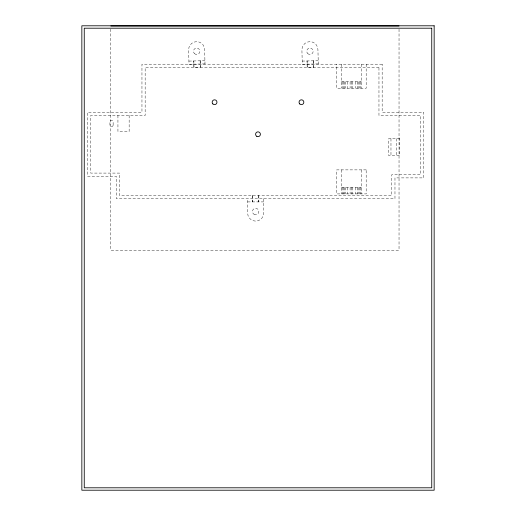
<?xml version="1.0" encoding="UTF-8"?>
<svg xmlns="http://www.w3.org/2000/svg" width="516" height="516" viewBox="0 0 516 516"><rect width="100%" height="100%" fill="white"/><g stroke="black" fill="none" stroke-linecap="round" stroke-linejoin="round"><path stroke-width="0.39" stroke-dasharray="2.58 1.94" d="M188.921 61.082L204.929 60.688M302.195 61.082L318.204 60.688M341.469 81.805L361.368 81.805M341.469 187.501L361.368 187.501M247.648 201.911L263.663 201.911M313.515 60.804L313.67 67.203L307.168 67.364L307.014 60.959M313.386 60.804L313.541 67.209M307.11 60.959L307.272 67.364M200.24 60.804L200.395 67.203L193.893 67.364L193.739 60.959M200.118 60.804L200.266 67.209M193.835 60.959L193.997 67.364M399.036 29.218L399.036 250.195L110.785 250.195L110.785 29.206M396.578 138.656L396.578 155.471M390.973 138.656L390.973 155.471M366.173 64.19L366.186 88.21L336.651 88.21L336.664 64.19M361.368 64.19L361.368 88.21M361.368 169.88L361.368 193.906M360.69 81.805L360.69 88.21M360.69 187.501L360.69 193.906M359.381 81.805L359.381 88.21M359.381 187.501L359.381 193.906M358.168 81.805L358.168 88.21M358.168 187.501L358.168 193.906M357.53 81.805L357.53 88.21M357.53 187.501L357.53 193.906M355.26 81.805L355.26 88.21M355.26 187.501L355.26 193.906M352.725 81.805L352.725 88.21M352.725 187.501L352.725 193.906M351.415 81.805L351.415 88.21M351.415 187.501L351.415 193.906M350.106 81.805L350.106 88.21M350.106 187.501L350.106 193.906M347.578 81.805L347.578 88.21M347.578 187.501L347.578 193.906M345.307 81.805L345.307 88.21M345.307 187.501L345.307 193.906M344.669 81.805L344.669 88.21M344.669 187.501L344.669 193.906M343.456 81.805L343.456 88.21M343.456 187.501L343.456 193.906M342.147 81.805L342.147 88.21M342.147 187.501L342.147 193.906M341.469 64.19L341.469 88.21M341.469 169.88L341.469 193.906M263.663 198.705L263.663 213.121A8.004 8.004 0 0 1 255.652 221.125A8.004 8.004 0 0 1 247.648 213.121L247.648 198.705M258.845 195.506L258.839 201.911M258.742 195.506L258.742 201.911M252.466 195.506L252.459 201.911M252.337 195.506L252.337 201.911M129.148 115.436L129.148 131.451L117.938 131.451L117.938 115.436M205.007 63.887L188.998 64.281L188.643 49.871A8.004 8.004 0 0 1 196.454 41.673A8.004 8.004 0 0 1 204.652 49.478L205.007 63.887M318.282 63.887L302.273 64.281L301.918 49.871A8.004 8.004 0 0 1 309.729 41.673A8.004 8.004 0 0 1 317.927 49.478L318.282 63.887M382.163 64.19L141.958 64.19L141.958 112.236L87.514 112.236L87.514 176.291L116.332 176.291L116.332 198.705L394.972 198.705L394.972 177.891L423.797 177.891L423.797 112.236L382.163 112.236L382.163 64.19M378.963 67.396L145.157 67.396L145.157 115.436L90.713 115.436L90.713 173.086L119.538 173.086L119.538 195.506L391.773 195.506L391.773 174.685L420.598 174.685L420.598 115.436L378.963 115.436L378.963 67.396M399.777 138.656L388.567 138.656L388.567 155.471L399.777 155.471L399.777 138.656M366.186 169.88L336.651 169.88L336.651 193.906L366.186 193.906L366.173 169.88M113.133 125.014L113.133 121.841A1.6 1.6 0 0 0 111.533 120.241A1.6 1.6 0 0 0 109.927 121.841L109.927 125.027A1.6 1.6 0 0 0 111.54 126.62A1.6 1.6 0 0 0 113.133 125.014M194.48 53.599A3.206 3.206 0 0 0 199.802 52.032A3.206 3.206 0 0 0 195.783 48.207A3.206 3.206 0 0 0 194.48 53.599M307.755 53.599A3.206 3.206 0 0 0 313.077 52.032A3.206 3.206 0 0 0 309.058 48.207A3.206 3.206 0 0 0 307.755 53.599M254.053 214.295A3.206 3.206 0 0 0 258.858 211.521A3.206 3.206 0 0 0 254.053 208.748A3.206 3.206 0 0 0 254.053 214.295"/><path stroke-width="0.77" d="M110.785 26.006L399.036 26.006M434.15 25.8L81.851 25.8L81.851 490.2L434.15 490.2L434.15 25.8M431.75 28.199L84.25 28.199L84.25 487.801L431.75 487.801L431.75 28.199M212.863 103.922A2.399 2.399 0 0 0 216.881 102.845A2.399 2.399 0 0 0 213.94 99.904A2.399 2.399 0 0 0 212.863 103.922M299.738 103.922A2.399 2.399 0 0 0 303.756 102.845A2.399 2.399 0 0 0 300.815 99.904A2.399 2.399 0 0 0 299.738 103.922M256.8 136.334A2.399 2.399 0 0 0 260.399 134.25A2.399 2.399 0 0 0 256.8 132.173A2.399 2.399 0 0 0 256.8 136.334"/></g></svg>
